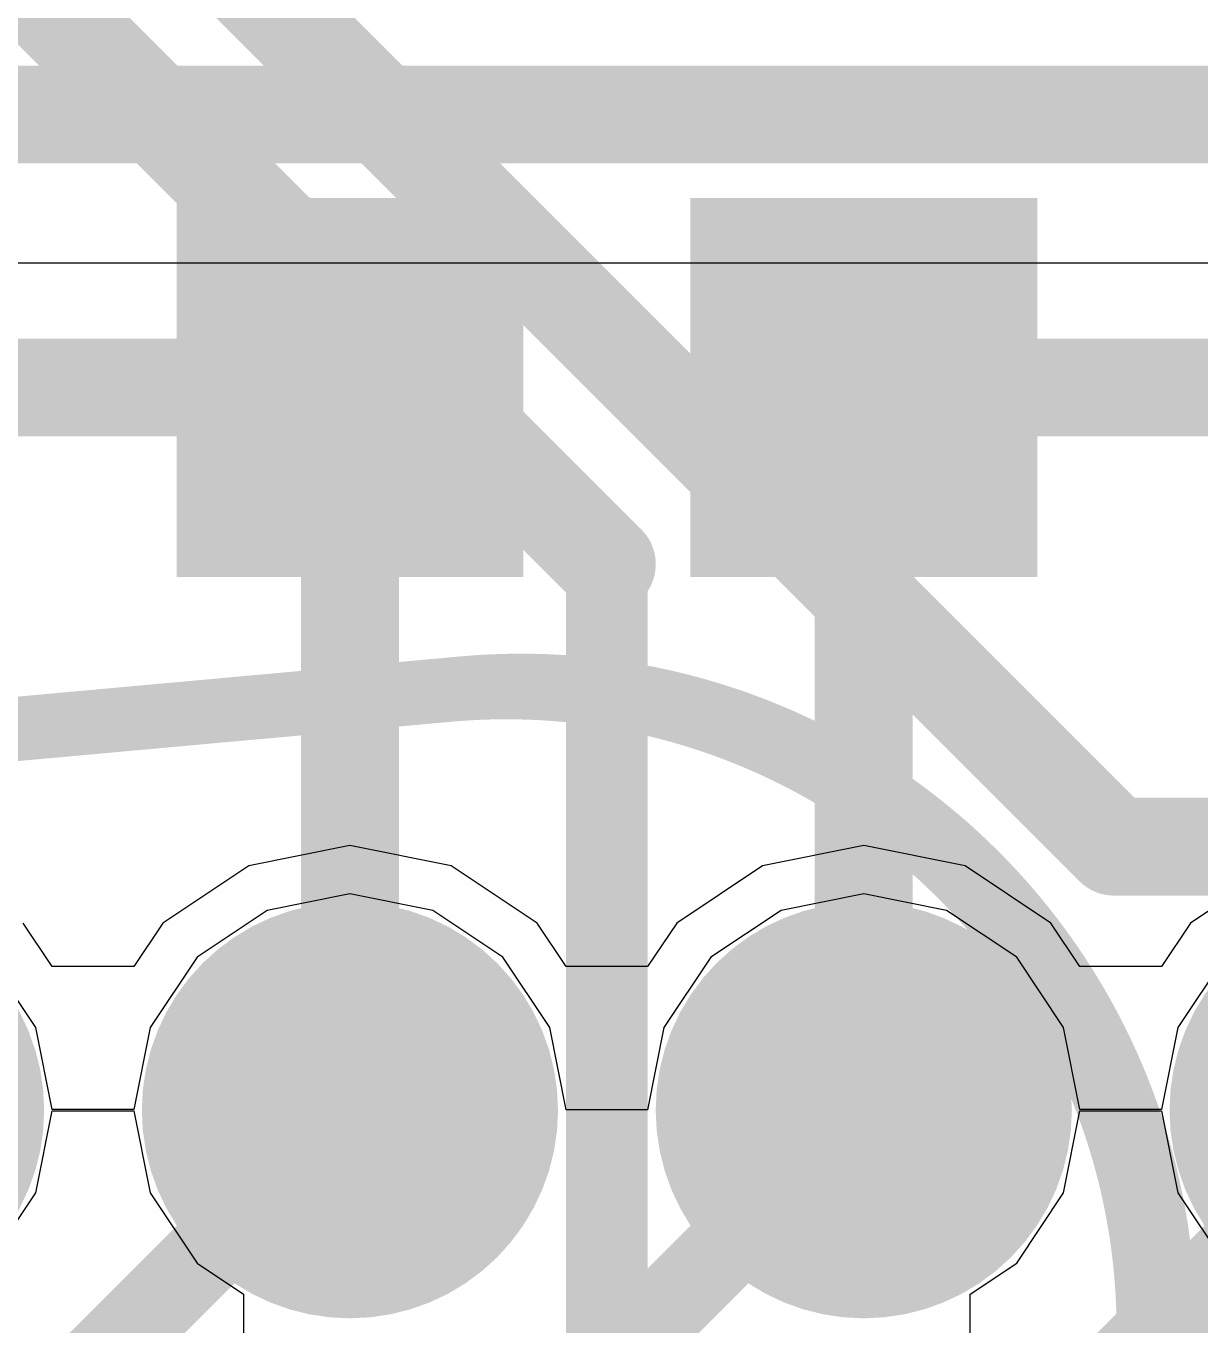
# Model space of a CAD drawing. Header units: millimetres. Extents: x 6 to 417, y 41 to 311.
# Drawn here: x 104.496 to 106.323, y 101.466 to 103.488 of the extents above; entities that cross this region are included whole.
import ezdxf

# ---------------------------------------------------------------- set-up
doc = ezdxf.new("R2010")
doc.units = ezdxf.units.MM
for name, color, linetype in [('BottomLayer', 5, 'Continuous'), ('BottomPaste', 16, 'Continuous'), ('BottomSolder', 6, 'Continuous'), ('DrillDrawing', 1, 'Continuous'), ('KeepOutLayer', 6, 'Continuous'), ('Mechanical4', 56, 'Continuous'), ('MidLayer1', 16, 'Continuous'), ('MidLayer2', 76, 'Continuous'), ('MultiLayer', 9, 'Continuous'), ('TopLayer', 1, 'Continuous')]:
    doc.layers.add(name, color=color, linetype=linetype)

msp = doc.modelspace()

# ---------------------------------------------------------------- linework, layer by layer
at = {"layer": 'BottomLayer'}
for points, const_width in [([(104.19999226, 102.924991), (104.99997034, 102.924991)], 0.1524), ([(104.9999805, 101.79999706), (104.9999805, 102.92498084)], 0.1524), ([(105.7999916, 102.924991), (106.59999254, 102.924991)], 0.1524), ([(105.7999916, 101.79998944), (105.7999916, 102.924991)], 0.1524), ([(104.99997034, 102.924991), (104.9999805, 102.92498084)], 0.127), ([(104.59998892, 101.39999786), (104.99998558, 101.79999452)], 0.127), ([(105.39998478, 101.39999024), (105.79998144, 101.7999869)], 0.127), ([(106.19998318, 101.39999024), (106.59997984, 101.7999869)], 0.127)]:
    msp.add_lwpolyline(points, dxfattribs=dict(at, const_width=const_width))
for points, const_width in [([(104.96187034, 102.924991, 1), (105.03807034, 102.924991, 1)], 0.07619999999999999), ([(104.9618805, 102.92498084, 1), (105.0380805, 102.92498084, 1)], 0.07619999999999999), ([(105.7618916, 102.924991, 1), (105.8380916, 102.924991, 1)], 0.07619999999999999), ([(105.7618916, 102.924991, 1), (105.8380916, 102.924991, 1)], 0.07619999999999999), ([(104.96822034, 102.924991, 1), (105.03172034, 102.924991, 1)], 0.0635), ([(104.9682305, 102.92498084, 1), (105.0317305, 102.92498084, 1)], 0.0635), ([(104.8729805, 101.79999706, 1), (105.1269805, 101.79999706, 1)], 0.254), ([(105.6729916, 101.79998944, 1), (105.9269916, 101.79998944, 1)], 0.254), ([(104.9618805, 101.79999706, 1), (105.0380805, 101.79999706, 1)], 0.07619999999999999), ([(104.96823558, 101.79999452, 1), (105.03173558, 101.79999452, 1)], 0.0635), ([(105.7618916, 101.79998944, 1), (105.8380916, 101.79998944, 1)], 0.07619999999999999), ([(105.76823144, 101.7999869, 1), (105.83173144, 101.7999869, 1)], 0.0635)]:
    msp.add_lwpolyline(points, format="xyb", close=True, dxfattribs=dict(at, const_width=const_width))
for points in [[(105.19999026, 102.69999272), (105.19999026, 103.14998928), (104.79999106, 102.69999272), (104.79999106, 103.14998928)], [(105.9999912, 102.69999272), (105.9999912, 103.14998928), (105.599992, 102.69999272), (105.599992, 103.14998928)]]:
    msp.add_solid(points, dxfattribs=at)
at = {"layer": 'BottomPaste'}
for points in [[(105.14999036, 102.74999262), (105.14999036, 103.09998938), (104.84999096, 102.74999262), (104.84999096, 103.09998938)], [(105.9499913, 102.74999262), (105.9499913, 103.09998938), (105.6499919, 102.74999262), (105.6499919, 103.09998938)]]:
    msp.add_solid(points, dxfattribs=at)
at = {"layer": 'BottomSolder', "const_width": 0.32399986}
for points in [[(104.0379936, 101.79999198, 1), (104.36199092, 101.79999198, 1)], [(104.83798184, 101.79999706, 1), (105.16197916, 101.79999706, 1)], [(105.63799294, 101.79998944, 1), (105.96199026, 101.79998944, 1)], [(106.43798118, 101.7999869, 1), (106.7619785, 101.7999869, 1)]]:
    msp.add_lwpolyline(points, format="xyb", close=True, dxfattribs=at)
at = {"layer": 'BottomSolder'}
for points in [[(105.26999012, 102.62999286), (105.26999012, 103.21998914), (104.7299912, 102.62999286), (104.7299912, 103.21998914)], [(106.06999106, 102.62999286), (106.06999106, 103.21998914), (105.52999214, 102.62999286), (105.52999214, 103.21998914)]]:
    msp.add_solid(points, dxfattribs=at)
at = {"layer": 'DrillDrawing', "const_width": 0.0999998}
for points in [[(119.98573666, 98.99999758, -39.99635117031188), (119.98573666, 101.00000374)], [(119.98186824, 99.00000012, -39.98872022724051), (119.98186824, 101.0000012)]]:
    msp.add_lwpolyline(points, format="xyb", dxfattribs=at)
at = {"layer": 'DrillDrawing', "const_width": 0.1524}
for points in [[(104.9237805, 101.79999706, 1), (105.0761805, 101.79999706, 1)], [(105.7237916, 101.79998944, 1), (105.8761916, 101.79998944, 1)]]:
    msp.add_lwpolyline(points, format="xyb", close=True, dxfattribs=at)
at = {"layer": 'KeepOutLayer', "const_width": 0.0999998}
msp.add_lwpolyline([(119.98573666, 98.99999758, -39.99635117031188), (119.98573666, 101.00000374)], format="xyb", dxfattribs=at)
at = {"layer": 'Mechanical4', "const_width": 0.0999998}
for points in [[(105.22349288, 102.45975444), (105.23919516, 102.46031324)], [(105.23919516, 102.46031324), (105.25490252, 102.46062566)], [(105.25490252, 102.46062566), (105.27061242, 102.4606917)], [(105.27061242, 102.4606917), (105.28631978, 102.46050882)], [(105.28631978, 102.46050882), (105.3020246, 102.46007956)], [(105.3020246, 102.46007956), (105.31771926, 102.45940392)], [(94.4736363, 101.4852047), (105.1764724, 102.4566023)], [(105.15300534, 102.45447378), (105.1686619, 102.45576918)], [(105.1686619, 102.45576918), (105.18433624, 102.45682074)], [(105.1764724, 102.4566023), (105.19212896, 102.45790024)], [(105.18433624, 102.45682074), (105.20002582, 102.45762592)], [(105.19212896, 102.45790024), (105.2078033, 102.4589518)], [(105.20002582, 102.45762592), (105.21572556, 102.45818472)], [(105.2078033, 102.4589518), (105.22349288, 102.45975444)], [(105.21572556, 102.45818472), (105.23143292, 102.4584946)], [(105.23143292, 102.4584946), (105.24714282, 102.45856064)], [(105.24714282, 102.45856064), (105.26285272, 102.45837776)], [(105.26285272, 102.45837776), (105.27855754, 102.45795104)], [(105.27855754, 102.45795104), (105.2942522, 102.4572754)], [(105.2942522, 102.4572754), (105.3099367, 102.45635338)], [(105.3099367, 102.45635338), (105.32560342, 102.45518498)], [(105.31771926, 102.45940392), (105.33340376, 102.45848444)], [(105.32560342, 102.45518498), (105.34124982, 102.45377274)], [(105.33340376, 102.45848444), (105.34907048, 102.45731604)], [(105.34124982, 102.45377274), (105.35687082, 102.45211412)], [(105.34907048, 102.45731604), (105.36471688, 102.45590126)], [(105.35687082, 102.45211412), (105.37246642, 102.45020912)], [(105.36471688, 102.45590126), (105.38033788, 102.45424264)], [(105.37246642, 102.45020912), (105.38802646, 102.44806028)], [(105.38033788, 102.45424264), (105.39593348, 102.45234018)], [(105.38802646, 102.44806028), (105.40355348, 102.4456676)], [(105.39593348, 102.45234018), (105.41149606, 102.4501888)], [(105.40355348, 102.4456676), (105.4190424, 102.44303108)], [(105.41149606, 102.4501888), (105.42702308, 102.44779612)], [(105.4190424, 102.44303108), (105.4344856, 102.44015072)], [(105.42702308, 102.44779612), (105.44250946, 102.4451596)], [(105.4344856, 102.44015072), (105.44988308, 102.43702906)], [(105.44250946, 102.4451596), (105.45795266, 102.44228178)], [(105.45795266, 102.44228178), (105.47335014, 102.43916012)], [(105.44988308, 102.43702906), (105.46522722, 102.4336661)], [(105.46522722, 102.4336661), (105.48051802, 102.43006184)], [(105.47335014, 102.43916012), (105.48869682, 102.43579462)], [(105.48051802, 102.43006184), (105.4957504, 102.42621882)], [(105.48869682, 102.43579462), (105.50398762, 102.4321929)], [(105.4957504, 102.42621882), (105.51092182, 102.42213704)], [(105.50398762, 102.4321929), (105.51922, 102.42834734)], [(105.51092182, 102.42213704), (105.5260272, 102.4178165)], [(105.51922, 102.42834734), (105.53438888, 102.42426556)], [(105.53438888, 102.42426556), (105.54949426, 102.41994756)], [(105.54949426, 102.41994756), (105.56452852, 102.4153908)], [(105.5260272, 102.4178165), (105.54106146, 102.41325974)], [(105.54106146, 102.41325974), (105.55602206, 102.40846676)], [(105.55602206, 102.40846676), (105.57090646, 102.4034401)], [(105.56452852, 102.4153908), (105.57948912, 102.41059782)], [(105.57090646, 102.4034401), (105.58570958, 102.3981823)], [(105.57948912, 102.41059782), (105.59437352, 102.40557116)], [(105.59437352, 102.40557116), (105.60917664, 102.40031082)], [(105.60917664, 102.40031082), (105.62389594, 102.39481934)], [(105.58570958, 102.3981823), (105.60042634, 102.39269082)], [(105.60042634, 102.39269082), (105.61505674, 102.3869682)], [(105.61505674, 102.3869682), (105.6295957, 102.38101698)], [(105.62389594, 102.39481934), (105.63852634, 102.38909672)], [(105.6295957, 102.38101698), (105.64404068, 102.37483716)], [(105.63852634, 102.38909672), (105.6530653, 102.3831455)], [(105.6530653, 102.3831455), (105.66750774, 102.37696822)], [(105.64404068, 102.37483716), (105.65838406, 102.36843382)], [(105.65838406, 102.36843382), (105.67262838, 102.36180442)], [(105.66750774, 102.37696822), (105.68185366, 102.37056234)], [(105.67262838, 102.36180442), (105.68676348, 102.3549515)], [(105.68185366, 102.37056234), (105.69609544, 102.36393294)], [(105.69609544, 102.36393294), (105.71023054, 102.35708256)], [(105.68676348, 102.3549515), (105.7007919, 102.3478776)], [(105.7007919, 102.3478776), (105.71470602, 102.34058526)], [(105.71023054, 102.35708256), (105.72425896, 102.35000866)], [(105.71470602, 102.34058526), (105.7285033, 102.33307448)], [(105.72425896, 102.35000866), (105.73817308, 102.34271632)], [(105.73817308, 102.34271632), (105.75197036, 102.33520554)], [(105.7285033, 102.33307448), (105.7421812, 102.32535034)], [(105.7421812, 102.32535034), (105.75573718, 102.3174103)], [(105.75197036, 102.33520554), (105.76564826, 102.32747886)], [(105.76564826, 102.32747886), (105.77920424, 102.31953882)], [(105.77920424, 102.31953882), (105.79263322, 102.31138796)], [(105.75573718, 102.3174103), (105.76916616, 102.3092569)], [(105.76916616, 102.3092569), (105.78246306, 102.30089522)], [(105.78246306, 102.30089522), (105.79563042, 102.29232526)], [(105.79263322, 102.31138796), (105.80593266, 102.30302628)], [(105.80593266, 102.30302628), (105.81909748, 102.29445632)], [(105.79563042, 102.29232526), (105.80866062, 102.28354956)], [(105.80866062, 102.28354956), (105.82155112, 102.27457066)], [(105.81909748, 102.29445632), (105.83212768, 102.28568062)], [(105.83212768, 102.28568062), (105.84501818, 102.27670172)], [(105.82155112, 102.27457066), (105.83429684, 102.2653911)], [(105.83429684, 102.2653911), (105.84690032, 102.25601342)], [(105.84501818, 102.27670172), (105.85776644, 102.26752216)], [(105.85776644, 102.26752216), (105.87036738, 102.25814194)], [(105.87036738, 102.25814194), (105.882821, 102.24856614)], [(105.84690032, 102.25601342), (105.8593514, 102.24643508)], [(105.8593514, 102.24643508), (105.87165262, 102.23666624)], [(105.882821, 102.24856614), (105.89512222, 102.23879476)], [(105.89512222, 102.23879476), (105.90726596, 102.22883288)], [(105.87165262, 102.23666624), (105.8837989, 102.22670436)], [(105.8837989, 102.22670436), (105.8957877, 102.21655198)], [(105.90726596, 102.22883288), (105.91925476, 102.2186805)], [(105.91925476, 102.2186805), (105.931081, 102.2083427)], [(105.8957877, 102.21655198), (105.90761394, 102.20621164)], [(105.90761394, 102.20621164), (105.91927762, 102.19568842)], [(105.931081, 102.2083427), (105.94274468, 102.19781948)], [(105.94274468, 102.19781948), (105.95424072, 102.18711338)], [(105.91927762, 102.19568842), (105.93077366, 102.18498486)], [(105.93077366, 102.18498486), (105.94209952, 102.17409842)], [(105.95424072, 102.18711338), (105.96556912, 102.17622948)], [(105.94209952, 102.17409842), (105.9532552, 102.16303926)], [(105.9532552, 102.16303926), (105.96423308, 102.1518023)], [(105.96556912, 102.17622948), (105.97672226, 102.16516778)], [(105.97672226, 102.16516778), (105.98770268, 102.15393336)], [(105.96423308, 102.1518023), (105.9750357, 102.1403977)], [(105.9750357, 102.1403977), (105.98565544, 102.12882292)], [(105.98770268, 102.15393336), (105.99850276, 102.14252622)], [(105.99850276, 102.14252622), (106.0091225, 102.13095398)], [(105.98565544, 102.12882292), (105.9960923, 102.11708304)], [(105.9960923, 102.11708304), (106.00634628, 102.1051806)], [(106.0091225, 102.13095398), (106.0195619, 102.1192141)], [(106.0195619, 102.1192141), (106.02981334, 102.10731166)], [(106.00634628, 102.1051806), (106.01640976, 102.09312068)], [(106.02981334, 102.10731166), (106.03987682, 102.0952492)], [(106.01640976, 102.09312068), (106.02628274, 102.08090074)], [(106.02628274, 102.08090074), (106.03596268, 102.06853094)], [(106.03987682, 102.0952492), (106.0497498, 102.0830318)], [(106.0497498, 102.0830318), (106.05942974, 102.07065946)], [(106.03596268, 102.06853094), (106.0454445, 102.05600874)], [(106.0454445, 102.05600874), (106.05473328, 102.04333922)], [(106.05942974, 102.07065946), (106.0689141, 102.05813726)], [(106.0689141, 102.05813726), (106.07820034, 102.04546774)], [(106.05473328, 102.04333922), (106.06381886, 102.03052492)], [(106.07820034, 102.04546774), (106.08728592, 102.03265344)], [(106.06381886, 102.03052492), (106.07270124, 102.01756838)], [(106.07270124, 102.01756838), (106.08138042, 102.00447722)], [(106.08728592, 102.03265344), (106.09617084, 102.01969944)], [(106.09617084, 102.01969944), (106.10485002, 102.00660574)], [(106.08138042, 102.00447722), (106.08985386, 101.9912489)], [(106.10485002, 102.00660574), (106.11332092, 101.99337742)], [(106.08985386, 101.9912489), (106.09811648, 101.9778885)], [(106.09811648, 101.9778885), (106.10616828, 101.9644011)], [(106.11332092, 101.99337742), (106.12158354, 101.98001956)], [(106.12158354, 101.98001956), (106.12963788, 101.96653216)], [(106.10616828, 101.9644011), (106.11400926, 101.95078924)], [(106.12963788, 101.96653216), (106.13747632, 101.9529203)], [(106.11400926, 101.95078924), (106.12163434, 101.93705546)], [(106.12163434, 101.93705546), (106.12904098, 101.92320484)], [(106.13747632, 101.9529203), (106.1451014, 101.93918652)], [(106.1451014, 101.93918652), (106.15251058, 101.9253359)], [(106.12904098, 101.92320484), (106.13623172, 101.90923992)], [(106.15251058, 101.9253359), (106.15969878, 101.91136844)], [(106.13623172, 101.90923992), (106.14320148, 101.8951607)], [(106.14320148, 101.8951607), (106.14994772, 101.88097734)], [(106.15969878, 101.91136844), (106.16666854, 101.89729176)], [(106.16666854, 101.89729176), (106.17341732, 101.88310586)], [(106.14994772, 101.88097734), (106.15647298, 101.8666873)], [(106.17341732, 101.88310586), (106.17994004, 101.86881582)], [(106.15647298, 101.8666873), (106.16276964, 101.8522982)], [(106.17994004, 101.86881582), (106.18623924, 101.85442672)], [(106.18623924, 101.85442672), (106.19230984, 101.8399411)], [(106.16276964, 101.8522982), (106.16884278, 101.83781004)], [(106.16884278, 101.83781004), (106.17468478, 101.82323044)], [(106.19230984, 101.8399411), (106.19815438, 101.82535896)], [(106.17468478, 101.82323044), (106.18029818, 101.8085594)], [(106.19815438, 101.82535896), (106.20376778, 101.81068792)], [(106.18029818, 101.8085594), (106.18568044, 101.793802)], [(106.18568044, 101.793802), (106.19083156, 101.77896078)], [(106.20376778, 101.81068792), (106.20915004, 101.79593052)], [(106.20915004, 101.79593052), (106.21429862, 101.78109184)], [(106.19083156, 101.77896078), (106.19574646, 101.76404336)], [(106.21429862, 101.78109184), (106.21921606, 101.76617188)], [(106.19574646, 101.76404336), (106.20042768, 101.74904974)], [(106.21921606, 101.76617188), (106.22389474, 101.75117826)], [(106.20042768, 101.74904974), (106.20487268, 101.73398246)], [(106.20487268, 101.73398246), (106.20908146, 101.71884914)], [(106.22389474, 101.75117826), (106.22833974, 101.73611352)], [(106.22833974, 101.73611352), (106.23254852, 101.72097766)], [(106.20908146, 101.71884914), (106.21304894, 101.70364978)], [(106.23254852, 101.72097766), (106.23651854, 101.70578084)], [(106.21304894, 101.70364978), (106.2167802, 101.688392)], [(106.23651854, 101.70578084), (106.24024726, 101.69052306)], [(106.2167802, 101.688392), (106.22027016, 101.6730758)], [(106.22027016, 101.6730758), (106.22351882, 101.6577088)], [(106.24024726, 101.69052306), (106.24373722, 101.67520686)], [(106.24373722, 101.67520686), (106.24698588, 101.65983986)], [(106.22351882, 101.6577088), (106.22652618, 101.642291)], [(106.24698588, 101.65983986), (106.24999324, 101.64442206)], [(106.22652618, 101.642291), (106.2292897, 101.62683002)], [(106.24999324, 101.64442206), (106.2527593, 101.62895854)], [(106.2292897, 101.62683002), (106.23181192, 101.61132586)], [(106.23181192, 101.61132586), (106.2340903, 101.5957836)], [(106.2527593, 101.62895854), (106.25527898, 101.61345438)], [(106.25527898, 101.61345438), (106.25755736, 101.59791212)], [(106.2340903, 101.5957836), (106.2361223, 101.58020832)], [(106.25755736, 101.59791212), (106.25958936, 101.58233684)], [(106.2361223, 101.58020832), (106.23791046, 101.56460256)], [(106.25958936, 101.58233684), (106.26137752, 101.56673108)], [(106.23791046, 101.56460256), (106.23945224, 101.54896886)], [(106.23945478, 101.54896886), (106.26292184, 101.55109992)], [(106.26137752, 101.56673108), (106.26292184, 101.55109992)], [(106.26292184, 101.55109992), (106.26421724, 101.5354459)], [(106.23945224, 101.54896886), (106.24075018, 101.53331484)], [(106.24075018, 101.53331484), (106.24180174, 101.51764304)], [(106.26421724, 101.5354459), (106.2652688, 101.51977156)], [(106.24180174, 101.51764304), (106.24260438, 101.501956)], [(106.2652688, 101.51977156), (106.26607398, 101.50408452)], [(106.24260438, 101.501956), (106.24316318, 101.4862588)], [(106.26607398, 101.50408452), (106.26663024, 101.48838732)], [(106.24316318, 101.4862588), (106.2434756, 101.47055398)], [(106.2434756, 101.47055398), (106.2435391, 101.45484408)], [(106.26663024, 101.48838732), (106.26694266, 101.4726825)], [(106.26694266, 101.4726825), (106.26700616, 101.45697514)], [(106.24335622, 101.43913926), (106.2435391, 101.45484408)], [(106.26682582, 101.44126778), (106.26700616, 101.45697514)], [(106.24292696, 101.42343698), (106.24335622, 101.43913926)], [(106.26639656, 101.4255655), (106.26682582, 101.44126778)], [(106.24225132, 101.40774232), (106.24292696, 101.42343698)], [(106.26572092, 101.40987338), (106.26639656, 101.4255655)]]:
    msp.add_lwpolyline(points, dxfattribs=at)
at = {"layer": 'Mechanical4', "const_width": 0.0499999}
for points in [[(105.21419648, 102.46031324, 1), (105.26419384, 102.46031324, 1)], [(105.21419648, 102.46031324, 1), (105.26419384, 102.46031324, 1)], [(105.22990384, 102.46062566, 1), (105.2799012, 102.46062566, 1)], [(105.22990384, 102.46062566, 1), (105.2799012, 102.46062566, 1)], [(105.24561374, 102.4606917, 1), (105.2956111, 102.4606917, 1)], [(105.24561374, 102.4606917, 1), (105.2956111, 102.4606917, 1)], [(105.2613211, 102.46050882, 1), (105.31131846, 102.46050882, 1)], [(105.2613211, 102.46050882, 1), (105.31131846, 102.46050882, 1)], [(105.27702592, 102.46007956, 1), (105.32702328, 102.46007956, 1)], [(105.27702592, 102.46007956, 1), (105.32702328, 102.46007956, 1)], [(105.12800666, 102.45447378, 1), (105.17800402, 102.45447378, 1)], [(105.14366322, 102.45576918, 1), (105.19366058, 102.45576918, 1)], [(105.14366322, 102.45576918, 1), (105.19366058, 102.45576918, 1)], [(105.15147372, 102.4566023, 1), (105.20147108, 102.4566023, 1)], [(105.15147372, 102.4566023, 1), (105.20147108, 102.4566023, 1)], [(105.15933756, 102.45682074, 1), (105.20933492, 102.45682074, 1)], [(105.15933756, 102.45682074, 1), (105.20933492, 102.45682074, 1)], [(105.16713028, 102.45790024, 1), (105.21712764, 102.45790024, 1)], [(105.16713028, 102.45790024, 1), (105.21712764, 102.45790024, 1)], [(105.17502714, 102.45762592, 1), (105.2250245, 102.45762592, 1)], [(105.17502714, 102.45762592, 1), (105.2250245, 102.45762592, 1)], [(105.18280462, 102.4589518, 1), (105.23280198, 102.4589518, 1)], [(105.18280462, 102.4589518, 1), (105.23280198, 102.4589518, 1)], [(105.19072688, 102.45818472, 1), (105.24072424, 102.45818472, 1)], [(105.19072688, 102.45818472, 1), (105.24072424, 102.45818472, 1)], [(105.1984942, 102.45975444, 1), (105.24849156, 102.45975444, 1)], [(105.1984942, 102.45975444, 1), (105.24849156, 102.45975444, 1)], [(105.20643424, 102.4584946, 1), (105.2564316, 102.4584946, 1)], [(105.20643424, 102.4584946, 1), (105.2564316, 102.4584946, 1)], [(105.22214414, 102.45856064, 1), (105.2721415, 102.45856064, 1)], [(105.22214414, 102.45856064, 1), (105.2721415, 102.45856064, 1)], [(105.23785404, 102.45837776, 1), (105.2878514, 102.45837776, 1)], [(105.23785404, 102.45837776, 1), (105.2878514, 102.45837776, 1)], [(105.25355886, 102.45795104, 1), (105.30355622, 102.45795104, 1)], [(105.25355886, 102.45795104, 1), (105.30355622, 102.45795104, 1)], [(105.26925352, 102.4572754, 1), (105.31925088, 102.4572754, 1)], [(105.26925352, 102.4572754, 1), (105.31925088, 102.4572754, 1)], [(105.28493802, 102.45635338, 1), (105.33493538, 102.45635338, 1)], [(105.28493802, 102.45635338, 1), (105.33493538, 102.45635338, 1)], [(105.29272058, 102.45940392, 1), (105.34271794, 102.45940392, 1)], [(105.29272058, 102.45940392, 1), (105.34271794, 102.45940392, 1)], [(105.30060474, 102.45518498, 1), (105.3506021, 102.45518498, 1)], [(105.30060474, 102.45518498, 1), (105.3506021, 102.45518498, 1)], [(105.30840508, 102.45848444, 1), (105.35840244, 102.45848444, 1)], [(105.30840508, 102.45848444, 1), (105.35840244, 102.45848444, 1)], [(105.31625114, 102.45377274, 1), (105.3662485, 102.45377274, 1)], [(105.31625114, 102.45377274, 1), (105.3662485, 102.45377274, 1)], [(105.3240718, 102.45731604, 1), (105.37406916, 102.45731604, 1)], [(105.3240718, 102.45731604, 1), (105.37406916, 102.45731604, 1)], [(105.33187214, 102.45211412, 1), (105.3818695, 102.45211412, 1)], [(105.33187214, 102.45211412, 1), (105.3818695, 102.45211412, 1)], [(105.3397182, 102.45590126, 1), (105.38971556, 102.45590126, 1)], [(105.3397182, 102.45590126, 1), (105.38971556, 102.45590126, 1)], [(105.34746774, 102.45020912, 1), (105.3974651, 102.45020912, 1)], [(105.34746774, 102.45020912, 1), (105.3974651, 102.45020912, 1)], [(105.3553392, 102.45424264, 1), (105.40533656, 102.45424264, 1)], [(105.3553392, 102.45424264, 1), (105.40533656, 102.45424264, 1)], [(105.36302778, 102.44806028, 1), (105.41302514, 102.44806028, 1)], [(105.36302778, 102.44806028, 1), (105.41302514, 102.44806028, 1)], [(105.3709348, 102.45234018, 1), (105.42093216, 102.45234018, 1)], [(105.3709348, 102.45234018, 1), (105.42093216, 102.45234018, 1)], [(105.3785548, 102.4456676, 1), (105.42855216, 102.4456676, 1)], [(105.3785548, 102.4456676, 1), (105.42855216, 102.4456676, 1)], [(105.38649738, 102.4501888, 1), (105.43649474, 102.4501888, 1)], [(105.38649738, 102.4501888, 1), (105.43649474, 102.4501888, 1)], [(105.39404372, 102.44303108, 1), (105.44404108, 102.44303108, 1)], [(105.39404372, 102.44303108, 1), (105.44404108, 102.44303108, 1)], [(105.4020244, 102.44779612, 1), (105.45202176, 102.44779612, 1)], [(105.4020244, 102.44779612, 1), (105.45202176, 102.44779612, 1)], [(105.40948692, 102.44015072, 1), (105.45948428, 102.44015072, 1)], [(105.40948692, 102.44015072, 1), (105.45948428, 102.44015072, 1)], [(105.41751078, 102.4451596, 1), (105.46750814, 102.4451596, 1)], [(105.41751078, 102.4451596, 1), (105.46750814, 102.4451596, 1)], [(105.43295398, 102.44228178, 1), (105.48295134, 102.44228178, 1)], [(105.43295398, 102.44228178, 1), (105.48295134, 102.44228178, 1)], [(105.4248844, 102.43702906, 1), (105.47488176, 102.43702906, 1)], [(105.4248844, 102.43702906, 1), (105.47488176, 102.43702906, 1)], [(105.44022854, 102.4336661, 1), (105.4902259, 102.4336661, 1)], [(105.44022854, 102.4336661, 1), (105.4902259, 102.4336661, 1)], [(105.44835146, 102.43916012, 1), (105.49834882, 102.43916012, 1)], [(105.44835146, 102.43916012, 1), (105.49834882, 102.43916012, 1)], [(105.45551934, 102.43006184, 1), (105.5055167, 102.43006184, 1)], [(105.45551934, 102.43006184, 1), (105.5055167, 102.43006184, 1)], [(105.46369814, 102.43579462, 1), (105.5136955, 102.43579462, 1)], [(105.46369814, 102.43579462, 1), (105.5136955, 102.43579462, 1)], [(105.47075172, 102.42621882, 1), (105.52074908, 102.42621882, 1)], [(105.47075172, 102.42621882, 1), (105.52074908, 102.42621882, 1)], [(105.47898894, 102.4321929, 1), (105.5289863, 102.4321929, 1)], [(105.47898894, 102.4321929, 1), (105.5289863, 102.4321929, 1)], [(105.48592314, 102.42213704, 1), (105.5359205, 102.42213704, 1)], [(105.48592314, 102.42213704, 1), (105.5359205, 102.42213704, 1)], [(105.49422132, 102.42834734, 1), (105.54421868, 102.42834734, 1)], [(105.49422132, 102.42834734, 1), (105.54421868, 102.42834734, 1)], [(105.5093902, 102.42426556, 1), (105.55938756, 102.42426556, 1)], [(105.5093902, 102.42426556, 1), (105.55938756, 102.42426556, 1)], [(105.52449558, 102.41994756, 1), (105.57449294, 102.41994756, 1)], [(105.52449558, 102.41994756, 1), (105.57449294, 102.41994756, 1)], [(105.50102852, 102.4178165, 1), (105.55102588, 102.4178165, 1)], [(105.50102852, 102.4178165, 1), (105.55102588, 102.4178165, 1)], [(105.51606278, 102.41325974, 1), (105.56606014, 102.41325974, 1)], [(105.51606278, 102.41325974, 1), (105.56606014, 102.41325974, 1)], [(105.53102338, 102.40846676, 1), (105.58102074, 102.40846676, 1)], [(105.53102338, 102.40846676, 1), (105.58102074, 102.40846676, 1)], [(105.53952984, 102.4153908, 1), (105.5895272, 102.4153908, 1)], [(105.53952984, 102.4153908, 1), (105.5895272, 102.4153908, 1)], [(105.54590778, 102.4034401, 1), (105.59590514, 102.4034401, 1)], [(105.54590778, 102.4034401, 1), (105.59590514, 102.4034401, 1)], [(105.55449044, 102.41059782, 1), (105.6044878, 102.41059782, 1)], [(105.55449044, 102.41059782, 1), (105.6044878, 102.41059782, 1)], [(105.56937484, 102.40557116, 1), (105.6193722, 102.40557116, 1)], [(105.56937484, 102.40557116, 1), (105.6193722, 102.40557116, 1)], [(105.58417796, 102.40031082, 1), (105.63417532, 102.40031082, 1)], [(105.58417796, 102.40031082, 1), (105.63417532, 102.40031082, 1)], [(105.5607109, 102.3981823, 1), (105.61070826, 102.3981823, 1)], [(105.5607109, 102.3981823, 1), (105.61070826, 102.3981823, 1)], [(105.57542766, 102.39269082, 1), (105.62542502, 102.39269082, 1)], [(105.57542766, 102.39269082, 1), (105.62542502, 102.39269082, 1)], [(105.59005806, 102.3869682, 1), (105.64005542, 102.3869682, 1)], [(105.59005806, 102.3869682, 1), (105.64005542, 102.3869682, 1)], [(105.59889726, 102.39481934, 1), (105.64889462, 102.39481934, 1)], [(105.59889726, 102.39481934, 1), (105.64889462, 102.39481934, 1)], [(105.60459702, 102.38101698, 1), (105.65459438, 102.38101698, 1)], [(105.60459702, 102.38101698, 1), (105.65459438, 102.38101698, 1)], [(105.61352766, 102.38909672, 1), (105.66352502, 102.38909672, 1)], [(105.61352766, 102.38909672, 1), (105.66352502, 102.38909672, 1)], [(105.62806662, 102.3831455, 1), (105.67806398, 102.3831455, 1)], [(105.62806662, 102.3831455, 1), (105.67806398, 102.3831455, 1)], [(105.619042, 102.37483716, 1), (105.66903936, 102.37483716, 1)], [(105.619042, 102.37483716, 1), (105.66903936, 102.37483716, 1)], [(105.63338538, 102.36843382, 1), (105.68338274, 102.36843382, 1)], [(105.63338538, 102.36843382, 1), (105.68338274, 102.36843382, 1)], [(105.64250906, 102.37696822, 1), (105.69250642, 102.37696822, 1)], [(105.64250906, 102.37696822, 1), (105.69250642, 102.37696822, 1)], [(105.6476297, 102.36180442, 1), (105.69762706, 102.36180442, 1)], [(105.6476297, 102.36180442, 1), (105.69762706, 102.36180442, 1)], [(105.65685498, 102.37056234, 1), (105.70685234, 102.37056234, 1)], [(105.65685498, 102.37056234, 1), (105.70685234, 102.37056234, 1)], [(105.67109676, 102.36393294, 1), (105.72109412, 102.36393294, 1)], [(105.67109676, 102.36393294, 1), (105.72109412, 102.36393294, 1)], [(105.6617648, 102.3549515, 1), (105.71176216, 102.3549515, 1)], [(105.6617648, 102.3549515, 1), (105.71176216, 102.3549515, 1)], [(105.67579322, 102.3478776, 1), (105.72579058, 102.3478776, 1)], [(105.67579322, 102.3478776, 1), (105.72579058, 102.3478776, 1)], [(105.68523186, 102.35708256, 1), (105.73522922, 102.35708256, 1)], [(105.68523186, 102.35708256, 1), (105.73522922, 102.35708256, 1)], [(105.68970734, 102.34058526, 1), (105.7397047, 102.34058526, 1)], [(105.68970734, 102.34058526, 1), (105.7397047, 102.34058526, 1)], [(105.69926028, 102.35000866, 1), (105.74925764, 102.35000866, 1)], [(105.69926028, 102.35000866, 1), (105.74925764, 102.35000866, 1)], [(105.7131744, 102.34271632, 1), (105.76317176, 102.34271632, 1)], [(105.7131744, 102.34271632, 1), (105.76317176, 102.34271632, 1)], [(105.70350462, 102.33307448, 1), (105.75350198, 102.33307448, 1)], [(105.70350462, 102.33307448, 1), (105.75350198, 102.33307448, 1)], [(105.71718252, 102.32535034, 1), (105.76717988, 102.32535034, 1)], [(105.71718252, 102.32535034, 1), (105.76717988, 102.32535034, 1)], [(105.72697168, 102.33520554, 1), (105.77696904, 102.33520554, 1)], [(105.72697168, 102.33520554, 1), (105.77696904, 102.33520554, 1)], [(105.74064958, 102.32747886, 1), (105.79064694, 102.32747886, 1)], [(105.74064958, 102.32747886, 1), (105.79064694, 102.32747886, 1)], [(105.75420556, 102.31953882, 1), (105.80420292, 102.31953882, 1)], [(105.75420556, 102.31953882, 1), (105.80420292, 102.31953882, 1)], [(105.7307385, 102.3174103, 1), (105.78073586, 102.3174103, 1)], [(105.7307385, 102.3174103, 1), (105.78073586, 102.3174103, 1)], [(105.74416748, 102.3092569, 1), (105.79416484, 102.3092569, 1)], [(105.74416748, 102.3092569, 1), (105.79416484, 102.3092569, 1)], [(105.75746438, 102.30089522, 1), (105.80746174, 102.30089522, 1)], [(105.75746438, 102.30089522, 1), (105.80746174, 102.30089522, 1)], [(105.76763454, 102.31138796, 1), (105.8176319, 102.31138796, 1)], [(105.76763454, 102.31138796, 1), (105.8176319, 102.31138796, 1)], [(105.78093398, 102.30302628, 1), (105.83093134, 102.30302628, 1)], [(105.78093398, 102.30302628, 1), (105.83093134, 102.30302628, 1)], [(105.77063174, 102.29232526, 1), (105.8206291, 102.29232526, 1)], [(105.77063174, 102.29232526, 1), (105.8206291, 102.29232526, 1)], [(105.78366194, 102.28354956, 1), (105.8336593, 102.28354956, 1)], [(105.78366194, 102.28354956, 1), (105.8336593, 102.28354956, 1)], [(105.7940988, 102.29445632, 1), (105.84409616, 102.29445632, 1)], [(105.7940988, 102.29445632, 1), (105.84409616, 102.29445632, 1)], [(105.807129, 102.28568062, 1), (105.85712636, 102.28568062, 1)], [(105.807129, 102.28568062, 1), (105.85712636, 102.28568062, 1)], [(105.79655244, 102.27457066, 1), (105.8465498, 102.27457066, 1)], [(105.79655244, 102.27457066, 1), (105.8465498, 102.27457066, 1)], [(105.80929816, 102.2653911, 1), (105.85929552, 102.2653911, 1)], [(105.80929816, 102.2653911, 1), (105.85929552, 102.2653911, 1)], [(105.8200195, 102.27670172, 1), (105.87001686, 102.27670172, 1)], [(105.8200195, 102.27670172, 1), (105.87001686, 102.27670172, 1)], [(105.83276776, 102.26752216, 1), (105.88276512, 102.26752216, 1)], [(105.83276776, 102.26752216, 1), (105.88276512, 102.26752216, 1)], [(105.8453687, 102.25814194, 1), (105.89536606, 102.25814194, 1)], [(105.8453687, 102.25814194, 1), (105.89536606, 102.25814194, 1)], [(105.82190164, 102.25601342, 1), (105.871899, 102.25601342, 1)], [(105.82190164, 102.25601342, 1), (105.871899, 102.25601342, 1)], [(105.83435272, 102.24643508, 1), (105.88435008, 102.24643508, 1)], [(105.83435272, 102.24643508, 1), (105.88435008, 102.24643508, 1)], [(105.85782232, 102.24856614, 1), (105.90781968, 102.24856614, 1)], [(105.85782232, 102.24856614, 1), (105.90781968, 102.24856614, 1)], [(105.87012354, 102.23879476, 1), (105.9201209, 102.23879476, 1)], [(105.87012354, 102.23879476, 1), (105.9201209, 102.23879476, 1)], [(105.84665394, 102.23666624, 1), (105.8966513, 102.23666624, 1)], [(105.84665394, 102.23666624, 1), (105.8966513, 102.23666624, 1)], [(105.85880022, 102.22670436, 1), (105.90879758, 102.22670436, 1)], [(105.85880022, 102.22670436, 1), (105.90879758, 102.22670436, 1)], [(105.88226728, 102.22883288, 1), (105.93226464, 102.22883288, 1)], [(105.88226728, 102.22883288, 1), (105.93226464, 102.22883288, 1)], [(105.89425608, 102.2186805, 1), (105.94425344, 102.2186805, 1)], [(105.89425608, 102.2186805, 1), (105.94425344, 102.2186805, 1)], [(105.87078902, 102.21655198, 1), (105.92078638, 102.21655198, 1)], [(105.87078902, 102.21655198, 1), (105.92078638, 102.21655198, 1)], [(105.88261526, 102.20621164, 1), (105.93261262, 102.20621164, 1)], [(105.88261526, 102.20621164, 1), (105.93261262, 102.20621164, 1)], [(105.90608232, 102.2083427, 1), (105.95607968, 102.2083427, 1)], [(105.90608232, 102.2083427, 1), (105.95607968, 102.2083427, 1)], [(105.917746, 102.19781948, 1), (105.96774336, 102.19781948, 1)], [(105.917746, 102.19781948, 1), (105.96774336, 102.19781948, 1)], [(105.89427894, 102.19568842, 1), (105.9442763, 102.19568842, 1)], [(105.89427894, 102.19568842, 1), (105.9442763, 102.19568842, 1)], [(105.90577498, 102.18498486, 1), (105.95577234, 102.18498486, 1)], [(105.90577498, 102.18498486, 1), (105.95577234, 102.18498486, 1)], [(105.92924204, 102.18711338, 1), (105.9792394, 102.18711338, 1)], [(105.92924204, 102.18711338, 1), (105.9792394, 102.18711338, 1)], [(105.91710084, 102.17409842, 1), (105.9670982, 102.17409842, 1)], [(105.91710084, 102.17409842, 1), (105.9670982, 102.17409842, 1)], [(105.92825652, 102.16303926, 1), (105.97825388, 102.16303926, 1)], [(105.92825652, 102.16303926, 1), (105.97825388, 102.16303926, 1)], [(105.94057044, 102.17622948, 1), (105.9905678, 102.17622948, 1)], [(105.94057044, 102.17622948, 1), (105.9905678, 102.17622948, 1)], [(105.95172358, 102.16516778, 1), (106.00172094, 102.16516778, 1)], [(105.95172358, 102.16516778, 1), (106.00172094, 102.16516778, 1)], [(105.9392344, 102.1518023, 1), (105.98923176, 102.1518023, 1)], [(105.9392344, 102.1518023, 1), (105.98923176, 102.1518023, 1)], [(105.95003702, 102.1403977, 1), (106.00003438, 102.1403977, 1)], [(105.95003702, 102.1403977, 1), (106.00003438, 102.1403977, 1)], [(105.962704, 102.15393336, 1), (106.01270136, 102.15393336, 1)], [(105.962704, 102.15393336, 1), (106.01270136, 102.15393336, 1)], [(105.97350408, 102.14252622, 1), (106.02350144, 102.14252622, 1)], [(105.97350408, 102.14252622, 1), (106.02350144, 102.14252622, 1)], [(105.96065676, 102.12882292, 1), (106.01065412, 102.12882292, 1)], [(105.96065676, 102.12882292, 1), (106.01065412, 102.12882292, 1)], [(105.97109362, 102.11708304, 1), (106.02109098, 102.11708304, 1)], [(105.97109362, 102.11708304, 1), (106.02109098, 102.11708304, 1)], [(105.98412382, 102.13095398, 1), (106.03412118, 102.13095398, 1)], [(105.98412382, 102.13095398, 1), (106.03412118, 102.13095398, 1)], [(105.99456322, 102.1192141, 1), (106.04456058, 102.1192141, 1)], [(105.99456322, 102.1192141, 1), (106.04456058, 102.1192141, 1)], [(105.9813476, 102.1051806, 1), (106.03134496, 102.1051806, 1)], [(105.9813476, 102.1051806, 1), (106.03134496, 102.1051806, 1)], [(106.00481466, 102.10731166, 1), (106.05481202, 102.10731166, 1)], [(106.00481466, 102.10731166, 1), (106.05481202, 102.10731166, 1)], [(105.99141108, 102.09312068, 1), (106.04140844, 102.09312068, 1)], [(105.99141108, 102.09312068, 1), (106.04140844, 102.09312068, 1)], [(106.00128406, 102.08090074, 1), (106.05128142, 102.08090074, 1)], [(106.00128406, 102.08090074, 1), (106.05128142, 102.08090074, 1)], [(106.01487814, 102.0952492, 1), (106.0648755, 102.0952492, 1)], [(106.01487814, 102.0952492, 1), (106.0648755, 102.0952492, 1)], [(106.02475112, 102.0830318, 1), (106.07474848, 102.0830318, 1)], [(106.02475112, 102.0830318, 1), (106.07474848, 102.0830318, 1)], [(106.010964, 102.06853094, 1), (106.06096136, 102.06853094, 1)], [(106.010964, 102.06853094, 1), (106.06096136, 102.06853094, 1)], [(106.02044582, 102.05600874, 1), (106.07044318, 102.05600874, 1)], [(106.02044582, 102.05600874, 1), (106.07044318, 102.05600874, 1)], [(106.03443106, 102.07065946, 1), (106.08442842, 102.07065946, 1)], [(106.03443106, 102.07065946, 1), (106.08442842, 102.07065946, 1)], [(106.04391542, 102.05813726, 1), (106.09391278, 102.05813726, 1)], [(106.04391542, 102.05813726, 1), (106.09391278, 102.05813726, 1)], [(106.0297346, 102.04333922, 1), (106.07973196, 102.04333922, 1)], [(106.0297346, 102.04333922, 1), (106.07973196, 102.04333922, 1)], [(106.05320166, 102.04546774, 1), (106.10319902, 102.04546774, 1)], [(106.05320166, 102.04546774, 1), (106.10319902, 102.04546774, 1)], [(106.03882018, 102.03052492, 1), (106.08881754, 102.03052492, 1)], [(106.03882018, 102.03052492, 1), (106.08881754, 102.03052492, 1)], [(106.04770256, 102.01756838, 1), (106.09769992, 102.01756838, 1)], [(106.04770256, 102.01756838, 1), (106.09769992, 102.01756838, 1)], [(106.06228724, 102.03265344, 1), (106.1122846, 102.03265344, 1)], [(106.06228724, 102.03265344, 1), (106.1122846, 102.03265344, 1)], [(106.07117216, 102.01969944, 1), (106.12116952, 102.01969944, 1)], [(106.07117216, 102.01969944, 1), (106.12116952, 102.01969944, 1)], [(106.05638174, 102.00447722, 1), (106.1063791, 102.00447722, 1)], [(106.05638174, 102.00447722, 1), (106.1063791, 102.00447722, 1)], [(106.07985134, 102.00660574, 1), (106.1298487, 102.00660574, 1)], [(106.07985134, 102.00660574, 1), (106.1298487, 102.00660574, 1)], [(106.06485518, 101.9912489, 1), (106.11485254, 101.9912489, 1)], [(106.06485518, 101.9912489, 1), (106.11485254, 101.9912489, 1)], [(106.0731178, 101.9778885, 1), (106.12311516, 101.9778885, 1)], [(106.0731178, 101.9778885, 1), (106.12311516, 101.9778885, 1)], [(106.08832224, 101.99337742, 1), (106.1383196, 101.99337742, 1)], [(106.08832224, 101.99337742, 1), (106.1383196, 101.99337742, 1)], [(106.09658486, 101.98001956, 1), (106.14658222, 101.98001956, 1)], [(106.09658486, 101.98001956, 1), (106.14658222, 101.98001956, 1)], [(106.0811696, 101.9644011, 1), (106.13116696, 101.9644011, 1)], [(106.0811696, 101.9644011, 1), (106.13116696, 101.9644011, 1)], [(106.1046392, 101.96653216, 1), (106.15463656, 101.96653216, 1)], [(106.1046392, 101.96653216, 1), (106.15463656, 101.96653216, 1)], [(106.08901058, 101.95078924, 1), (106.13900794, 101.95078924, 1)], [(106.08901058, 101.95078924, 1), (106.13900794, 101.95078924, 1)], [(106.09663566, 101.93705546, 1), (106.14663302, 101.93705546, 1)], [(106.09663566, 101.93705546, 1), (106.14663302, 101.93705546, 1)], [(106.11247764, 101.9529203, 1), (106.162475, 101.9529203, 1)], [(106.11247764, 101.9529203, 1), (106.162475, 101.9529203, 1)], [(106.12010272, 101.93918652, 1), (106.17010008, 101.93918652, 1)], [(106.12010272, 101.93918652, 1), (106.17010008, 101.93918652, 1)], [(106.1040423, 101.92320484, 1), (106.15403966, 101.92320484, 1)], [(106.1040423, 101.92320484, 1), (106.15403966, 101.92320484, 1)], [(106.1275119, 101.9253359, 1), (106.17750926, 101.9253359, 1)], [(106.1275119, 101.9253359, 1), (106.17750926, 101.9253359, 1)], [(106.11123304, 101.90923992, 1), (106.1612304, 101.90923992, 1)], [(106.11123304, 101.90923992, 1), (106.1612304, 101.90923992, 1)], [(106.1182028, 101.8951607, 1), (106.16820016, 101.8951607, 1)], [(106.1182028, 101.8951607, 1), (106.16820016, 101.8951607, 1)], [(106.1347001, 101.91136844, 1), (106.18469746, 101.91136844, 1)], [(106.1347001, 101.91136844, 1), (106.18469746, 101.91136844, 1)], [(106.14166986, 101.89729176, 1), (106.19166722, 101.89729176, 1)], [(106.14166986, 101.89729176, 1), (106.19166722, 101.89729176, 1)], [(106.12494904, 101.88097734, 1), (106.1749464, 101.88097734, 1)], [(106.12494904, 101.88097734, 1), (106.1749464, 101.88097734, 1)], [(106.14841864, 101.88310586, 1), (106.198416, 101.88310586, 1)], [(106.14841864, 101.88310586, 1), (106.198416, 101.88310586, 1)], [(106.1314743, 101.8666873, 1), (106.18147166, 101.8666873, 1)], [(106.1314743, 101.8666873, 1), (106.18147166, 101.8666873, 1)], [(106.15494136, 101.86881582, 1), (106.20493872, 101.86881582, 1)], [(106.15494136, 101.86881582, 1), (106.20493872, 101.86881582, 1)], [(106.16124056, 101.85442672, 1), (106.21123792, 101.85442672, 1)], [(106.16124056, 101.85442672, 1), (106.21123792, 101.85442672, 1)], [(106.13777096, 101.8522982, 1), (106.18776832, 101.8522982, 1)], [(106.13777096, 101.8522982, 1), (106.18776832, 101.8522982, 1)], [(106.1438441, 101.83781004, 1), (106.19384146, 101.83781004, 1)], [(106.1438441, 101.83781004, 1), (106.19384146, 101.83781004, 1)], [(106.16731116, 101.8399411, 1), (106.21730852, 101.8399411, 1)], [(106.16731116, 101.8399411, 1), (106.21730852, 101.8399411, 1)], [(106.1496861, 101.82323044, 1), (106.19968346, 101.82323044, 1)], [(106.1496861, 101.82323044, 1), (106.19968346, 101.82323044, 1)], [(106.1731557, 101.82535896, 1), (106.22315306, 101.82535896, 1)], [(106.1731557, 101.82535896, 1), (106.22315306, 101.82535896, 1)], [(106.1552995, 101.8085594, 1), (106.20529686, 101.8085594, 1)], [(106.1552995, 101.8085594, 1), (106.20529686, 101.8085594, 1)], [(106.16068176, 101.793802, 1), (106.21067912, 101.793802, 1)], [(106.16068176, 101.793802, 1), (106.21067912, 101.793802, 1)], [(106.1787691, 101.81068792, 1), (106.22876646, 101.81068792, 1)], [(106.1787691, 101.81068792, 1), (106.22876646, 101.81068792, 1)], [(106.18415136, 101.79593052, 1), (106.23414872, 101.79593052, 1)], [(106.18415136, 101.79593052, 1), (106.23414872, 101.79593052, 1)], [(106.16583288, 101.77896078, 1), (106.21583024, 101.77896078, 1)], [(106.16583288, 101.77896078, 1), (106.21583024, 101.77896078, 1)], [(106.18929994, 101.78109184, 1), (106.2392973, 101.78109184, 1)], [(106.18929994, 101.78109184, 1), (106.2392973, 101.78109184, 1)], [(106.17074778, 101.76404336, 1), (106.22074514, 101.76404336, 1)], [(106.17074778, 101.76404336, 1), (106.22074514, 101.76404336, 1)], [(106.19421738, 101.76617188, 1), (106.24421474, 101.76617188, 1)], [(106.19421738, 101.76617188, 1), (106.24421474, 101.76617188, 1)], [(106.175429, 101.74904974, 1), (106.22542636, 101.74904974, 1)], [(106.175429, 101.74904974, 1), (106.22542636, 101.74904974, 1)], [(106.179874, 101.73398246, 1), (106.22987136, 101.73398246, 1)], [(106.179874, 101.73398246, 1), (106.22987136, 101.73398246, 1)], [(106.19889606, 101.75117826, 1), (106.24889342, 101.75117826, 1)], [(106.19889606, 101.75117826, 1), (106.24889342, 101.75117826, 1)], [(106.20334106, 101.73611352, 1), (106.25333842, 101.73611352, 1)], [(106.20334106, 101.73611352, 1), (106.25333842, 101.73611352, 1)], [(106.18408278, 101.71884914, 1), (106.23408014, 101.71884914, 1)], [(106.18408278, 101.71884914, 1), (106.23408014, 101.71884914, 1)], [(106.20754984, 101.72097766, 1), (106.2575472, 101.72097766, 1)], [(106.20754984, 101.72097766, 1), (106.2575472, 101.72097766, 1)], [(106.18805026, 101.70364978, 1), (106.23804762, 101.70364978, 1)], [(106.18805026, 101.70364978, 1), (106.23804762, 101.70364978, 1)], [(106.21151986, 101.70578084, 1), (106.26151722, 101.70578084, 1)], [(106.21151986, 101.70578084, 1), (106.26151722, 101.70578084, 1)], [(106.19178152, 101.688392, 1), (106.24177888, 101.688392, 1)], [(106.19178152, 101.688392, 1), (106.24177888, 101.688392, 1)], [(106.19527148, 101.6730758, 1), (106.24526884, 101.6730758, 1)], [(106.19527148, 101.6730758, 1), (106.24526884, 101.6730758, 1)], [(106.21524858, 101.69052306, 1), (106.26524594, 101.69052306, 1)], [(106.21524858, 101.69052306, 1), (106.26524594, 101.69052306, 1)], [(106.21873854, 101.67520686, 1), (106.2687359, 101.67520686, 1)], [(106.21873854, 101.67520686, 1), (106.2687359, 101.67520686, 1)], [(106.19852014, 101.6577088, 1), (106.2485175, 101.6577088, 1)], [(106.19852014, 101.6577088, 1), (106.2485175, 101.6577088, 1)], [(106.2219872, 101.65983986, 1), (106.27198456, 101.65983986, 1)], [(106.2219872, 101.65983986, 1), (106.27198456, 101.65983986, 1)], [(106.2015275, 101.642291, 1), (106.25152486, 101.642291, 1)], [(106.2015275, 101.642291, 1), (106.25152486, 101.642291, 1)], [(106.22499456, 101.64442206, 1), (106.27499192, 101.64442206, 1)], [(106.22499456, 101.64442206, 1), (106.27499192, 101.64442206, 1)], [(106.20429102, 101.62683002, 1), (106.25428838, 101.62683002, 1)], [(106.20429102, 101.62683002, 1), (106.25428838, 101.62683002, 1)], [(106.20681324, 101.61132586, 1), (106.2568106, 101.61132586, 1)], [(106.20681324, 101.61132586, 1), (106.2568106, 101.61132586, 1)], [(106.22776062, 101.62895854, 1), (106.27775798, 101.62895854, 1)], [(106.22776062, 101.62895854, 1), (106.27775798, 101.62895854, 1)], [(106.2302803, 101.61345438, 1), (106.28027766, 101.61345438, 1)], [(106.2302803, 101.61345438, 1), (106.28027766, 101.61345438, 1)], [(106.20909162, 101.5957836, 1), (106.25908898, 101.5957836, 1)], [(106.20909162, 101.5957836, 1), (106.25908898, 101.5957836, 1)], [(106.23255868, 101.59791212, 1), (106.28255604, 101.59791212, 1)], [(106.23255868, 101.59791212, 1), (106.28255604, 101.59791212, 1)], [(106.21112362, 101.58020832, 1), (106.26112098, 101.58020832, 1)], [(106.21112362, 101.58020832, 1), (106.26112098, 101.58020832, 1)], [(106.23459068, 101.58233684, 1), (106.28458804, 101.58233684, 1)], [(106.23459068, 101.58233684, 1), (106.28458804, 101.58233684, 1)], [(106.21291178, 101.56460256, 1), (106.26290914, 101.56460256, 1)], [(106.21291178, 101.56460256, 1), (106.26290914, 101.56460256, 1)], [(106.23637884, 101.56673108, 1), (106.2863762, 101.56673108, 1)], [(106.23637884, 101.56673108, 1), (106.2863762, 101.56673108, 1)], [(106.23792316, 101.55109992, 1), (106.28792052, 101.55109992, 1)], [(106.23792316, 101.55109992, 1), (106.28792052, 101.55109992, 1)], [(106.23792316, 101.55109992, 1), (106.28792052, 101.55109992, 1)], [(106.21445356, 101.54896886, 1), (106.26445092, 101.54896886, 1)], [(106.21445356, 101.54896886, 1), (106.26445092, 101.54896886, 1)], [(106.2144561, 101.54896886, 1), (106.26445346, 101.54896886, 1)], [(106.2157515, 101.53331484, 1), (106.26574886, 101.53331484, 1)], [(106.2157515, 101.53331484, 1), (106.26574886, 101.53331484, 1)], [(106.23921856, 101.5354459, 1), (106.28921592, 101.5354459, 1)], [(106.23921856, 101.5354459, 1), (106.28921592, 101.5354459, 1)], [(106.21680306, 101.51764304, 1), (106.26680042, 101.51764304, 1)], [(106.21680306, 101.51764304, 1), (106.26680042, 101.51764304, 1)], [(106.24027012, 101.51977156, 1), (106.29026748, 101.51977156, 1)], [(106.24027012, 101.51977156, 1), (106.29026748, 101.51977156, 1)], [(106.2176057, 101.501956, 1), (106.26760306, 101.501956, 1)], [(106.2176057, 101.501956, 1), (106.26760306, 101.501956, 1)], [(106.2410753, 101.50408452, 1), (106.29107266, 101.50408452, 1)], [(106.2410753, 101.50408452, 1), (106.29107266, 101.50408452, 1)], [(106.2181645, 101.4862588, 1), (106.26816186, 101.4862588, 1)], [(106.2181645, 101.4862588, 1), (106.26816186, 101.4862588, 1)], [(106.21847692, 101.47055398, 1), (106.26847428, 101.47055398, 1)], [(106.21847692, 101.47055398, 1), (106.26847428, 101.47055398, 1)], [(106.24163156, 101.48838732, 1), (106.29162892, 101.48838732, 1)], [(106.24163156, 101.48838732, 1), (106.29162892, 101.48838732, 1)], [(106.24194398, 101.4726825, 1), (106.29194134, 101.4726825, 1)], [(106.24194398, 101.4726825, 1), (106.29194134, 101.4726825, 1)], [(106.21854042, 101.45484408, 1), (106.26853778, 101.45484408, 1)], [(106.21854042, 101.45484408, 1), (106.26853778, 101.45484408, 1)], [(106.24200748, 101.45697514, 1), (106.29200484, 101.45697514, 1)], [(106.24200748, 101.45697514, 1), (106.29200484, 101.45697514, 1)], [(106.21835754, 101.43913926, 1), (106.2683549, 101.43913926, 1)], [(106.21835754, 101.43913926, 1), (106.2683549, 101.43913926, 1)], [(106.24182714, 101.44126778, 1), (106.2918245, 101.44126778, 1)], [(106.24182714, 101.44126778, 1), (106.2918245, 101.44126778, 1)], [(106.21792828, 101.42343698, 1), (106.26792564, 101.42343698, 1)], [(106.21792828, 101.42343698, 1), (106.26792564, 101.42343698, 1)], [(106.24139788, 101.4255655, 1), (106.29139524, 101.4255655, 1)], [(106.24139788, 101.4255655, 1), (106.29139524, 101.4255655, 1)]]:
    msp.add_lwpolyline(points, format="xyb", close=True, dxfattribs=at)
at = {"layer": 'MidLayer1'}
for p, q in [((104.9999805, 102.13666644), (104.87114154, 102.11103784)), ((105.12881946, 102.11103784), (104.9999805, 102.13666644)), ((105.7999916, 102.13665882), (105.67115264, 102.11103022)), ((105.92883056, 102.11103022), (105.7999916, 102.13665882)), ((104.87114154, 102.11103784), (104.761919, 102.03805856)), ((105.238042, 102.03805856), (105.12881946, 102.11103784)), ((105.67115264, 102.11103022), (105.5619301, 102.03805094)), ((106.0380531, 102.03805094), (105.92883056, 102.11103022)), ((104.51103304, 101.92883094), (104.43805376, 102.03805348)), ((104.761919, 102.03805856), (104.68893972, 101.92883602)), ((105.31102128, 101.92883602), (105.238042, 102.03805856)), ((105.5619301, 102.03805094), (105.48895082, 101.9288284)), ((106.11103238, 101.9288284), (106.0380531, 102.03805094)), ((106.36191834, 102.0380484), (106.28893906, 101.92882586)), ((104.53648638, 101.80087844), (104.51103304, 101.92883094)), ((104.68893972, 101.92883602), (104.66348638, 101.80087844)), ((105.33648732, 101.80082002), (105.31102128, 101.92883602)), ((105.48895082, 101.9288284), (105.46348732, 101.80082002)), ((106.13648572, 101.80087336), (106.11103238, 101.9288284)), ((106.28893906, 101.92882586), (106.26348572, 101.80087336)), ((104.51103304, 101.67115302), (104.53648638, 101.7991106)), ((104.66348638, 101.80087844), (104.53648638, 101.80087844)), ((104.53648638, 101.7991106), (104.66348638, 101.7991106)), ((104.66348638, 101.7991106), (104.68893972, 101.6711581)), ((105.46348732, 101.80082002), (105.33648732, 101.80082002)), ((106.11103238, 101.67115048), (106.13648572, 101.79910298)), ((106.26348572, 101.80087336), (106.13648572, 101.80087336)), ((106.13648572, 101.79910298), (106.26348572, 101.79910298)), ((106.26348572, 101.79910298), (106.28893906, 101.67114794)), ((104.43805376, 101.56193048), (104.51103304, 101.67115302)), ((104.68893972, 101.6711581), (104.761919, 101.56193556)), ((106.0380531, 101.56192794), (106.11103238, 101.67115048)), ((106.28893906, 101.67114794), (106.36191834, 101.5619254)), ((104.761919, 101.56193556), (104.8344106, 101.51349776)), ((105.96555896, 101.51349014), (106.0380531, 101.56192794)), ((104.8344106, 101.51349776), (104.8344106, 101.38649776)), ((105.96555896, 101.3864876), (105.96555896, 101.51349014))]:
    msp.add_line(p, q, dxfattribs=at)
at = {"layer": 'MidLayer1', "const_width": 0.254}
for points in [[(104.8729805, 101.79999706, 1), (105.1269805, 101.79999706, 1)], [(105.6729916, 101.79998944, 1), (105.9269916, 101.79998944, 1)]]:
    msp.add_lwpolyline(points, format="xyb", close=True, dxfattribs=at)
at = {"layer": 'MidLayer2'}
for points, const_width in [([(104.05000018, 103.99999774), (105.40000002, 102.6499979)], 0.1524), ([(104.39999948, 104.00000028), (106.18981302, 102.21018674)], 0.1524), ([(105.40000002, 100.92501024), (105.40000002, 102.6499979)], 0.127), ([(106.18981302, 102.21018674), (106.76988806, 102.21018674)], 0.1524)]:
    msp.add_lwpolyline(points, dxfattribs=dict(at, const_width=const_width))
for points, const_width in [([(105.36190002, 102.6499979, 1), (105.43810002, 102.6499979, 1)], 0.07619999999999999), ([(105.36825002, 102.6499979, 1), (105.43175002, 102.6499979, 1)], 0.0635), ([(106.15171302, 102.21018674, 1), (106.22791302, 102.21018674, 1)], 0.07619999999999999), ([(106.15171302, 102.21018674, 1), (106.22791302, 102.21018674, 1)], 0.07619999999999999), ([(104.8729805, 101.79999706, 1), (105.1269805, 101.79999706, 1)], 0.254), ([(105.6729916, 101.79998944, 1), (105.9269916, 101.79998944, 1)], 0.254)]:
    msp.add_lwpolyline(points, format="xyb", close=True, dxfattribs=dict(at, const_width=const_width))
at = {"layer": 'MultiLayer', "const_width": 0.254}
for points in [[(104.8729805, 101.79999706, 1), (105.1269805, 101.79999706, 1)], [(105.6729916, 101.79998944, 1), (105.9269916, 101.79998944, 1)]]:
    msp.add_lwpolyline(points, format="xyb", close=True, dxfattribs=at)
at = {"layer": 'TopLayer'}
for p, q in [((103.35000158, 103.11936704), (107.72499918, 103.11936704)), ((104.9999805, 102.2119114), (104.8423481, 102.1805551)), ((105.1576129, 102.1805551), (104.9999805, 102.2119114)), ((105.7999916, 102.21190378), (105.6423592, 102.18054748)), ((105.957624, 102.18054748), (105.7999916, 102.21190378)), ((104.8423481, 102.1805551), (104.70871362, 102.09126394)), ((105.29124738, 102.09126394), (105.1576129, 102.1805551)), ((105.6423592, 102.18054748), (105.50872472, 102.09125632)), ((106.09125848, 102.09125632), (105.957624, 102.18054748)), ((106.44234744, 102.18054494), (106.30871296, 102.09125378)), ((104.53648384, 102.02357548), (104.49125914, 102.09125886)), ((104.70871362, 102.09126394), (104.66348638, 102.02357548)), ((105.33648732, 102.0235577), (105.29124738, 102.09126394)), ((105.50872472, 102.09125632), (105.46348986, 102.0235577)), ((106.13648572, 102.02356786), (106.09125848, 102.09125632)), ((106.30871296, 102.09125378), (106.26348826, 102.02356786)), ((104.66348638, 102.02357548), (104.53648384, 102.02357548)), ((105.46348986, 102.0235577), (105.33648732, 102.0235577)), ((106.26348826, 102.02356786), (106.13648572, 102.02356786))]:
    msp.add_line(p, q, dxfattribs=at)
at = {"layer": 'TopLayer', "const_width": 0.1524}
msp.add_lwpolyline([(103.35000158, 103.34999904), (107.72499918, 103.34999904)], dxfattribs=at)
at = {"layer": 'TopLayer', "const_width": 0.254}
for points in [[(104.8729805, 101.79999706, 1), (105.1269805, 101.79999706, 1)], [(105.6729916, 101.79998944, 1), (105.9269916, 101.79998944, 1)]]:
    msp.add_lwpolyline(points, format="xyb", close=True, dxfattribs=at)

doc.saveas('drawing.dxf')
